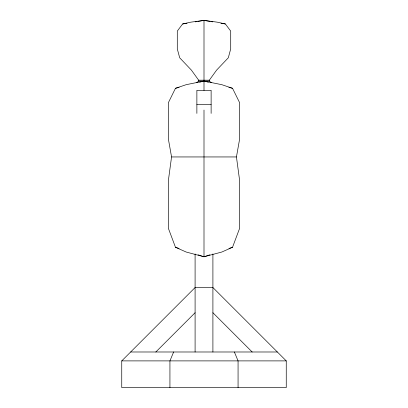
<?xml version="1.0" encoding="UTF-8"?>
<svg xmlns="http://www.w3.org/2000/svg" width="408" height="408" viewBox="0 0 408 408"><rect width="100%" height="100%" fill="white"/><g stroke="black" fill="none" stroke-linecap="round" stroke-linejoin="round"><path stroke-width="0.61" d="M171.554 156.947L168.346 180.719L168.346 228.256L175.476 247.274L186.17 252.027L204 256.78L221.83 252.027L232.524 247.274L239.654 228.256L239.654 180.719L236.446 156.947L239.654 138.878L239.654 102.75L232.524 88.296L221.83 84.686L204 81.07L186.17 84.686L175.476 88.296L168.346 102.75L168.346 138.878L171.554 156.947L236.446 156.947M173.619 351.987L169.932 360.891L169.932 387.6M211.288 82.671L209.34 81.07L209.34 80.182L216.602 70.12L228.307 57.793L230.709 48.889L230.709 31.085L225.369 23.96L217.352 22.18L204 20.4L190.648 22.18L182.631 23.96L177.291 31.085L177.291 48.889L179.693 57.793L191.398 70.12L198.66 80.182L198.66 81.07L196.712 82.671M121.747 360.891L195.095 287.543L212.905 287.543L286.253 360.891L286.253 387.6L121.747 387.6L121.747 360.891L286.253 360.891M155.831 351.987L195.095 312.727M198.059 254.801L204 256.78L209.941 254.801M228.959 248.462L232.524 247.274M175.476 88.296L179.117 87.373M199.752 82.146L204 81.07L208.248 82.146M182.631 23.96L187.032 23.225M195.203 21.869L196.457 21.655M197.717 21.445L204 20.4L210.283 21.445M198.66 80.182L209.34 80.182M198.66 81.07L209.34 81.07M196.875 104.555L211.125 104.555M130.652 351.987L277.348 351.987M211.543 21.655L212.798 21.869M220.968 23.225L225.369 23.96M228.883 87.373L232.524 88.296M175.476 247.274L179.041 248.462M212.905 312.727L252.169 351.987M234.381 351.987L238.068 360.891L238.068 387.6M212.905 253.939L212.905 351.987M211.125 113.398L211.125 90.311L196.875 90.311L196.875 113.398M204 20.4L204 90.392M204 110.048L204 256.78M195.095 253.939L195.095 351.987"/></g></svg>
